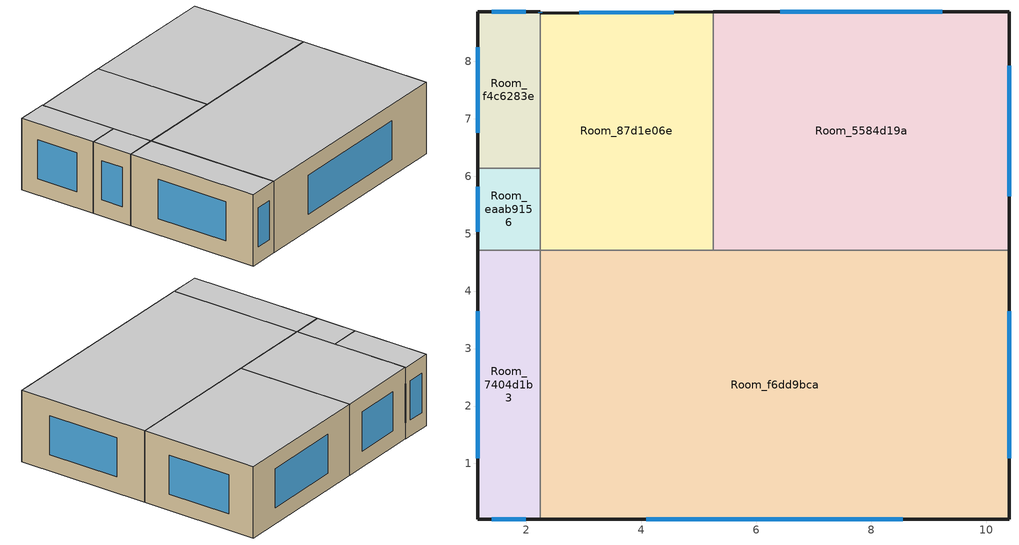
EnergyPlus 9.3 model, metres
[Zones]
Room_5584d19a
 floor adiabatic (Generic Interior Floor): 10.4,8.86 10.4,4.71 5.25,4.71 5.25,8.86 z0
 wall outside (Generic Exterior Wall): 10.4,4.71 10.4,8.86 5.25,8.86 z0:2.5
 wall to Room_f6dd9bca (Generic Interior Wall): 5.25,4.71 10.4,4.71 z0:2.5
 wall to Room_87d1e06e (Generic Interior Wall): 5.25,8.86 5.25,4.71 z0:2.5
 window (Generic Double Pane): 10.4,5.65 10.4,7.92 / 9.23,8.86 6.42,8.86 z0.57:1.93
 ceiling adiabatic (Generic Interior Ceiling): 10.4,4.71 10.4,8.86 5.25,8.86 5.25,4.71 z2.5
Room_7404d1b3
 floor adiabatic (Generic Interior Floor): 2.24,4.71 2.24,0.03 1.15,0.03 1.15,4.71 z0
 wall outside (Generic Exterior Wall): 1.15,4.71 1.15,0.03 2.24,0.03 z0:2.5
 wall to Room_f6dd9bca (Generic Interior Wall): 2.24,0.03 2.24,4.71 z0:2.5
 wall to Room_eaab9156 (Generic Interior Wall): 2.24,4.71 1.15,4.71 z0:2.5
 window (Generic Double Pane): 1.4,0.03 1.99,0.03 / 1.15,3.65 1.15,1.09 z0.57:1.93
 ceiling adiabatic (Generic Interior Ceiling): 2.24,0.03 2.24,4.71 1.15,4.71 1.15,0.03 z2.5
Room_87d1e06e
 floor adiabatic (Generic Interior Floor): 5.25,8.86 5.25,4.71 2.24,4.71 2.24,8.84 z0
 wall outside (Generic Exterior Wall): 5.25,8.86 2.24,8.84 z0:2.5
 wall to Room_f4c6283e (Generic Interior Wall): 2.24,8.84 2.24,6.14 z0:2.5
 wall to Room_eaab9156 (Generic Interior Wall): 2.24,6.14 2.24,4.71 z0:2.5
 wall to Room_f6dd9bca (Generic Interior Wall): 2.24,4.71 5.25,4.71 z0:2.5
 window (Generic Double Pane): 4.57,8.85 2.92,8.84 z0.57:1.93
 ceiling adiabatic (Generic Interior Ceiling): 5.25,4.71 5.25,8.86 2.24,8.84 2.24,4.71 z2.5
Room_eaab9156
 floor adiabatic (Generic Interior Floor): 2.24,6.14 2.24,4.71 1.15,4.71 1.15,6.14 z0
 wall outside (Generic Exterior Wall): 1.15,6.14 1.15,4.71 z0:2.5
 wall to Room_f4c6283e (Generic Interior Wall): 2.24,6.14 1.15,6.14 z0:2.5
 window (Generic Double Pane): 1.15,5.82 1.15,5.03 z0.57:1.93
 ceiling adiabatic (Generic Interior Ceiling): 2.24,4.71 2.24,6.14 1.15,6.14 1.15,4.71 z2.5
Room_f4c6283e
 floor adiabatic (Generic Interior Floor): 2.24,8.86 2.24,6.14 1.15,6.14 1.15,8.86 z0
 wall outside (Generic Exterior Wall): 2.24,8.84 2.24,8.86 1.15,8.86 1.15,6.14 z0:2.5
 window (Generic Double Pane): 2.24,8.84 2.24,8.85 / 1.99,8.86 1.4,8.86 / 1.15,8.24 1.15,6.76 z0.57:1.93
 ceiling adiabatic (Generic Interior Ceiling): 2.24,6.14 2.24,8.86 1.15,8.86 1.15,6.14 z2.5
Room_f6dd9bca
 floor adiabatic (Generic Interior Floor): 10.4,4.71 10.4,0.03 2.24,0.03 2.24,4.71 z0
 wall outside (Generic Exterior Wall): 2.24,0.03 10.4,0.03 10.4,4.71 z0:2.5
 window (Generic Double Pane): 4.09,0.03 8.55,0.03 / 10.4,1.09 10.4,3.65 z0.57:1.93
 ceiling adiabatic (Generic Interior Ceiling): 10.4,0.03 10.4,4.71 2.24,4.71 2.24,0.03 z2.5
[Building]
Building 1: North Axis {deg}=-0; Terrain=City; Solar Distribution=FullExteriorWithReflections
[Site:Location]
Site 1: Latitude {deg}=0; Longitude {deg}=0; Time Zone {hr}=0; Elevation {m}=0
[SizingPeriod:DesignDay] Day of Month=21; Dry-Bulb Temperature Range Modifier Type=DefaultMultipliers; Barometric Pressure {Pa}=101253; Rain Indicator=No; Snow Indicator=No; Daylight Saving Time Indicator=No
Name | Month | Day Type | Maximum Dry-Bulb Temperature {C} | Daily Dry-Bulb Temperature Range {deltaC} | Humidity Condition Type | Wetbulb or DewPoint at Maximum Dry-Bulb {C} | Wind Speed {m/s} | Wind Direction {deg} | Solar Model Indicator | ASHRAE Clear Sky Optical Depth for Beam Irradiance (taub) | ASHRAE Clear Sky Optical Depth for Diffuse Irradiance (taud) | Enthalpy at Maximum Dry-Bulb {J/kg} | Sky Clearness
Boston Logan IntL Arpt Ann Clg .4% Condns DB=>MWB | 7 | SummerDesignDay | 32.7 | 8.4 | Wetbulb | 22.9 | 6.3 | 270 | ASHRAETau | 0.488 | 1.95
Boston Logan IntL Arpt Ann Clg .4% Condns DP=>MDB | 7 | SummerDesignDay | 27.3 | 8.4 | Dewpoint | 22.8 | 6.3 | 270 | ASHRAETau | 0.488 | 1.95
Boston Logan IntL Arpt Ann Clg .4% Condns Enth=>MDB | 7 | SummerDesignDay | 30.6 | 8.4 | Enthalpy |  | 6.3 | 270 | ASHRAETau | 0.488 | 1.95 | 74100
Boston Logan IntL Arpt Ann Clg .4% Condns WB=>MDB | 7 | SummerDesignDay | 30.2 | 8.4 | Wetbulb | 24.6 | 6.3 | 270 | ASHRAETau | 0.488 | 1.95
Boston Logan IntL Arpt Ann Htg 99.6% Condns DB | 1 | WinterDesignDay | -13.6 | 0 | Wetbulb | -13.6 | 7.2 | 320 | ASHRAEClearSky |  |  |  | 0
Boston Logan IntL Arpt Ann Htg Wind 99.6% Condns WS=>MCDB | 1 | WinterDesignDay | 2.1 | 0 | Wetbulb | 2.1 | 14.1 | 320 | ASHRAEClearSky |  |  |  | 0
Boston Logan IntL Arpt Ann Hum_n 99.6% Condns DP=>MCDB | 1 | WinterDesignDay | -12 | 0 | Dewpoint | -24.4 | 7.2 | 320 | ASHRAEClearSky |  |  |  | 0
[Material] Thermal Absorptance=0.9
Name | Roughness | Thickness {m} | Conductivity {W/m-K} | Density {kg/m3} | Specific Heat {J/kg-K} | Solar Absorptance | Visible Absorptance
Generic 50mm Insulation | MediumRough | 0.05 | 0.03 | 43 | 1210 | 0.7 | 0.7
Generic Acoustic Tile | MediumSmooth | 0.02 | 0.06 | 368 | 590 | 0.2 | 0.2
Generic Brick | MediumRough | 0.1 | 0.9 | 1920 | 790 | 0.65 | 0.65
Generic Ceiling Air Gap | Smooth | 0.1 | 0.556 | 1.28 | 1000 | 0.7 | 0.7
Generic Gypsum Board | MediumSmooth | 0.0127 | 0.16 | 800 | 1090 | 0.5 | 0.5
Generic LW Concrete | MediumRough | 0.1 | 0.53 | 1280 | 840 | 0.8 | 0.8
Generic Wall Air Gap | Smooth | 0.1 | 0.667 | 1.28 | 1000 | 0.7 | 0.7
[WindowMaterial:Gas]
Generic Window Air Gap: Gas Type=Air; Thickness {m}=0.0127
[WindowMaterial:Glazing] Optical Data Type=SpectralAverage; Thickness {m}=0.006; Infrared Transmittance at Normal Incidence=0; Front Side Infrared Hemispherical Emissivity=0.84; Conductivity {W/m-K}=1; Dirt Correction Factor for Solar and Visible Transmittance=1; Solar Diffusing=No
Name | Solar Transmittance at Normal Incidence | Front Side Solar Reflectance at Normal Incidence | Back Side Solar Reflectance at Normal Incidence | Visible Transmittance at Normal Incidence | Front Side Visible Reflectance at Normal Incidence | Back Side Visible Reflectance at Normal Incidence | Back Side Infrared Hemispherical Emissivity
Generic Clear Glass | 0.77 | 0.07 | 0.07 | 0.88 | 0.08 | 0.08 | 0.84
Generic Low-e Glass | 0.45 | 0.36 | 0.36 | 0.71 | 0.21 | 0.21 | 0.047
[Construction]
Generic Double Pane: Generic Low-e Glass, Generic Window Air Gap, Generic Clear Glass
Generic Exterior Wall: Generic Brick, Generic LW Concrete, Generic 50mm Insulation, Generic Wall Air Gap, Generic Gypsum Board
Generic Interior Ceiling: Generic LW Concrete, Generic Ceiling Air Gap, Generic Acoustic Tile
Generic Interior Floor: Generic Acoustic Tile, Generic Ceiling Air Gap, Generic LW Concrete
Generic Interior Wall: Generic Gypsum Board, Generic Wall Air Gap, Generic Gypsum Board
[Zone]
Room_5584d19a; Room_7404d1b3; Room_87d1e06e; Room_eaab9156; Room_f4c6283e; Room_f6dd9bca
[ZoneControl:Thermostat]
Name | Zone or ZoneList | Control Type Schedule | Control 1
Room_5584d19a Thermostat | Room_5584d19a | Room_5584d19a Thermostat Schedule | Thermostat Setpoint Dual Setpoint 2
Room_7404d1b3 Thermostat | Room_7404d1b3 | Room_7404d1b3 Thermostat Schedule | Thermostat Setpoint Dual Setpoint 6
Room_87d1e06e Thermostat | Room_87d1e06e | Room_87d1e06e Thermostat Schedule | Thermostat Setpoint Dual Setpoint 4
Room_eaab9156 Thermostat | Room_eaab9156 | Room_eaab9156 Thermostat Schedule | Thermostat Setpoint Dual Setpoint 3
Room_f4c6283e Thermostat | Room_f4c6283e | Room_f4c6283e Thermostat Schedule | Thermostat Setpoint Dual Setpoint 1
Room_f6dd9bca Thermostat | Room_f6dd9bca | Room_f6dd9bca Thermostat Schedule | Thermostat Setpoint Dual Setpoint 5
[ThermostatSetpoint:DualSetpoint] Heating Setpoint Temperature Schedule=Generic Office Heating; Cooling Setpoint Temperature Schedule=Generic Office Cooling
Thermostat Setpoint Dual Setpoint 2; Thermostat Setpoint Dual Setpoint 6; Thermostat Setpoint Dual Setpoint 4; Thermostat Setpoint Dual Setpoint 3; Thermostat Setpoint Dual Setpoint 1; Thermostat Setpoint Dual Setpoint 5
[ZoneHVAC:IdealLoadsAirSystem] Maximum Heating Supply Air Temperature {C}=50; Minimum Cooling Supply Air Temperature {C}=13; Heating Limit=LimitCapacity; Maximum Sensible Heating Capacity {W}=Autosize; Cooling Limit=LimitFlowRateAndCapacity; Maximum Cooling Air Flow Rate {m3/s}=Autosize; Maximum Total Cooling Capacity {W}=Autosize; Design Specification Outdoor Air Object=Generic Office Ventilation; Demand Controlled Ventilation Type=None; Outdoor Air Economizer Type=DifferentialDryBulb; Sensible Heat Recovery Effectiveness=0; Latent Heat Recovery Effectiveness=0
Room_5584d19a Ideal Loads Air System; Room_7404d1b3 Ideal Loads Air System; Room_87d1e06e Ideal Loads Air System; Room_eaab9156 Ideal Loads Air System; Room_f4c6283e Ideal Loads Air System; Room_f6dd9bca Ideal Loads Air System
[DesignSpecification:OutdoorAir]
Generic Office Ventilation: Outdoor Air Method=Sum; Outdoor Air Flow per Person {m3/s-person}=0.00236; Outdoor Air Flow per Zone Floor Area {m3/s-m2}=0.000305; Outdoor Air Flow per Zone {m3/s}=0; Outdoor Air Flow Air Changes per Hour {1/hr}=0
[Zone equipment]
Room_5584d19a: Room_5584d19a Ideal Loads Air System
Room_7404d1b3: Room_7404d1b3 Ideal Loads Air System
Room_87d1e06e: Room_87d1e06e Ideal Loads Air System
Room_eaab9156: Room_eaab9156 Ideal Loads Air System
Room_f4c6283e: Room_f4c6283e Ideal Loads Air System
Room_f6dd9bca: Room_f6dd9bca Ideal Loads Air System
[Sizing:Zone] Zone Cooling Design Supply Air Temperature Input Method=SupplyAirTemperature; Zone Cooling Design Supply Air Temperature {C}=14; Zone Cooling Design Supply Air Temperature Difference {deltaC}=11.11; Zone Heating Design Supply Air Temperature Input Method=SupplyAirTemperature; Zone Heating Design Supply Air Temperature {C}=40; Zone Heating Design Supply Air Temperature Difference {deltaC}=11.11; Zone Cooling Design Supply Air Humidity Ratio {kgWater/kgDryAir}=0.0085; Zone Heating Design Supply Air Humidity Ratio {kgWater/kgDryAir}=0.008; Design Specification Outdoor Air Object=Generic Office Ventilation; Cooling Design Air Flow Method=DesignDay; Cooling Design Air Flow Rate {m3/s}=0; Cooling Minimum Air Flow per Zone Floor Area {m3/s-m2}=0.000762; Cooling Minimum Air Flow {m3/s}=0; Cooling Minimum Air Flow Fraction=0; Heating Design Air Flow Method=DesignDay; Heating Design Air Flow Rate {m3/s}=0; Heating Maximum Air Flow per Zone Floor Area {m3/s-m2}=0.002032; Heating Maximum Air Flow {m3/s}=0.141576; Heating Maximum Air Flow Fraction=0.3; Account for Dedicated Outdoor Air System=No
Room_5584d19a; Room_7404d1b3; Room_87d1e06e; Room_eaab9156; Room_f4c6283e; Room_f6dd9bca
[Schedule:Compact]
Room_5584d19a Thermostat Schedule; Room_7404d1b3 Thermostat Schedule; Room_87d1e06e Thermostat Schedule; Room_eaab9156 Thermostat Schedule; Room_f4c6283e Thermostat Schedule; Room_f6dd9bca Thermostat Schedule: Through: 12/31, For: AllDays, Until: 24:00, 4
[Schedule:Day:Interval]
Schedule Day 4; OfficeMedium HTGSETP_SCH_YES_OPTIMUM_Default_SmrDsn 1; OfficeMedium HTGSETP_SCH_YES_OPTIMUM_Default 1: No, 24:00, 15.6
Schedule Day 5: No, 05:00, 15.6, 06:00, 17.8, 07:00, 20, 22:00, 21, 24:00, 15.6
Schedule Day 6: No, 05:00, 15.6, 06:00, 17.8, 07:00, 20, 17:00, 21, 24:00, 15.6
OfficeMedium HTGSETP_SCH_YES_OPTIMUM_WntrDsn 1: No, 05:00, 15.6, 06:00, 17.6, 07:00, 19.6, 22:00, 21, 24:00, 15.6
Schedule Day 10; OfficeMedium CLGSETP_SCH_YES_OPTIMUM_Default_WntrDsn 1; OfficeMedium CLGSETP_SCH_YES_OPTIMUM_Default 1: No, 24:00, 26.7
Schedule Day 11: No, 05:00, 26.7, 06:00, 25.6, 07:00, 25, 22:00, 24, 24:00, 26.7
Schedule Day 12: No, 05:00, 26.7, 06:00, 25.7, 07:00, 25, 17:00, 24, 24:00, 26.7
OfficeMedium CLGSETP_SCH_YES_OPTIMUM_SmrDsn 1: No, 05:00, 26.7, 06:00, 25.7, 07:00, 25, 22:00, 24, 24:00, 26.7
[Schedule:Week:Daily]
Generic Office Heating Week Rule - Jan1-Dec31: Schedule Day 4, Schedule Day 5, Schedule Day 5, Schedule Day 5, Schedule Day 5, Schedule Day 5, Schedule Day 6, OfficeMedium HTGSETP_SCH_YES_OPTIMUM_Default 1, OfficeMedium HTGSETP_SCH_YES_OPTIMUM_Default_SmrDsn 1, OfficeMedium HTGSETP_SCH_YES_OPTIMUM_WntrDsn 1, Schedule Day 4, Schedule Day 4
Generic Office Cooling Week Rule - Jan1-Dec31: Schedule Day 10, Schedule Day 11, Schedule Day 11, Schedule Day 11, Schedule Day 11, Schedule Day 11, Schedule Day 12, OfficeMedium CLGSETP_SCH_YES_OPTIMUM_Default 1, OfficeMedium CLGSETP_SCH_YES_OPTIMUM_SmrDsn 1, OfficeMedium CLGSETP_SCH_YES_OPTIMUM_Default_WntrDsn 1, Schedule Day 10, Schedule Day 10
[Schedule:Year]
Generic Office Heating: Generic Office Heating Week Rule - Jan1-Dec31, 1, 1, 12, 31
Generic Office Cooling: Generic Office Cooling Week Rule - Jan1-Dec31, 1, 1, 12, 31
